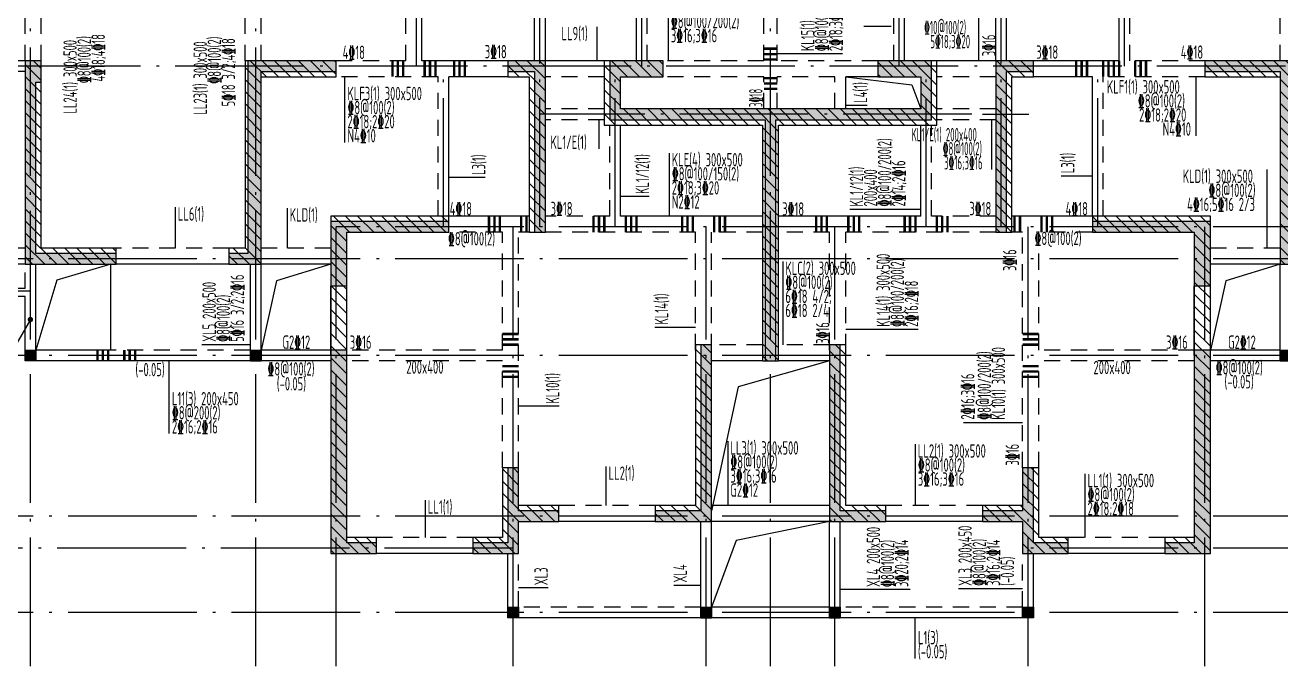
# Model space of a CAD drawing. Extents: x -144902 to 588294, y -160863 to 65494.
# Drawn here: x 112551 to 135966, y -70370 to -58465 of the extents above; entities that cross this region are included whole.
import ezdxf

# ---------------------------------------------------------------- set-up
doc = ezdxf.new("R2010")
doc.units = 0
doc.header["$LTSCALE"] = 100
doc.linetypes.add('3', pattern=[5, 3, -2])
doc.linetypes.add('ACAD_ISO04W100', pattern=[30.5, 24, -3, 0.5, -3])
for name, color, linetype in [('AXIS', 3, 'CONTINUOUS'), ('DOTE', 253, 'ACAD_ISO04W100'), ('GZ', 7, 'CONTINUOUS'), ('HATCH', 254, 'CONTINUOUS'), ('HIDE_BEAMDIMLOCAL', 7, 'CONTINUOUS'), ('HIDE_BEAMDIMMASS', 2, 'CONTINUOUS'), ('S_BEAMDIMLOCAL', 7, 'CONTINUOUS'), ('S_BEAMDIMMASS', 2, 'CONTINUOUS'), ('梁', 4, 'CONTINUOUS'), ('梁虚线', 134, '3'), ('次梁箍筋', 1, 'CONTINUOUS'), ('砼墙', 3, 'CONTINUOUS'), ('门', 174, 'CONTINUOUS'), ('零厚板', 7, 'CONTINUOUS')]:
    doc.layers.add(name, color=color, linetype=linetype)
doc.styles.get("Standard").update_dxf_attribs({"font": 'tssdeng.shx', "width": 0.7, "bigfont": 'tssdchn.shx'})
pattern_1 = [(45, (-91455.6, -42367.63), (-112.2532, 112.2532), [])]

# ---------------------------------------------------------------- blocks, each defined once
blk = doc.blocks.new('2012120614131601')
at = {"layer": 'HATCH'}
for points in [[(9150, 5600), (9150, 9200), (10800, 9200), (10800, 9000), (9400, 9000), (9400, 5400), (8800, 5400), (8800, 5600)], [(14500, 9000), (14000, 9000), (14000, 9200), (14700, 9200), (14700, 6000), (14500, 6000)], [(16900, 9200), (16900, 8900), (16100, 8900), (16100, 8300), (21700, 8300), (21700, 8900), (20900, 8900), (20900, 9200), (21900, 9200), (21900, 8100), (19000, 8100), (19000, 3600), (18800, 3600), (18800, 8100), (15900, 8100), (15900, 9200)], [(23300, 9000), (23300, 6000), (23100, 6000), (23100, 9200), (23800, 9200), (23800, 9000)], [(28400, 5400), (28400, 9000), (27000, 9000), (27000, 9200), (28650, 9200), (28650, 5600), (29000, 5600), (29000, 5400)], [(32800, 5400), (31100, 5400), (31100, 5600), (32600, 5600), (32600, 8800), (32500, 8800), (32500, 9200), (32800, 9200)], [(10700, 6200), (12900, 6200), (12900, 6000), (11000, 6000), (11000, 5000), (10700, 5000)], [(26800, 6000), (24900, 6000), (24900, 6200), (27100, 6200), (27100, 5000), (26800, 5000)], [(11000, 200), (11550, 200), (11550, 0), (10700, 0), (10700, 3800), (11000, 3800)], [(17800, 600), (16750, 600), (16750, 800), (17600, 800), (17600, 3900), (17800, 3900)], [(21050, 800), (21050, 600), (20000, 600), (20000, 3900), (20200, 3900), (20200, 800)], [(27100, 0), (26250, 0), (26250, 200), (26800, 200), (26800, 3800), (27100, 3800)], [(14950, 800), (14950, 600), (14200, 600), (14200, 0), (13350, 0), (13350, 200), (14000, 200), (14000, 800), (14000, 1600), (14200, 1600), (14200, 800)], [(24450, 0), (23600, 0), (23600, 600), (22850, 600), (22850, 800), (23600, 800), (23600, 1600), (23800, 1600), (23800, 800), (23800, 200), (24450, 200)]]:
    blk.add_hatch(color=256, dxfattribs=at).paths.add_polyline_path(points)
at = {"layer": '砼墙'}
for points in [[(9150, 5600), (9150, 9200), (10800, 9200), (10800, 9000), (9400, 9000), (9400, 5400), (8800, 5400), (8800, 5600)], [(14500, 9000), (14000, 9000), (14000, 9200), (14700, 9200), (14700, 6000), (14500, 6000)], [(16900, 9200), (16900, 8900), (16100, 8900), (16100, 8300), (21700, 8300), (21700, 8900), (20900, 8900), (20900, 9200), (21900, 9200), (21900, 8100), (19000, 8100), (19000, 3600), (18800, 3600), (18800, 8100), (15900, 8100), (15900, 9200)], [(23300, 9000), (23300, 6000), (23100, 6000), (23100, 9200), (23800, 9200), (23800, 9000)], [(28400, 5400), (28400, 9000), (27000, 9000), (27000, 9200), (28650, 9200), (28650, 5600), (29000, 5600), (29000, 5400)], [(32800, 5400), (31100, 5400), (31100, 5600), (32600, 5600), (32600, 8800), (32500, 8800), (32500, 9200), (32800, 9200)], [(10700, 6200), (12900, 6200), (12900, 6000), (11000, 6000), (11000, 5000), (10700, 5000)], [(26800, 6000), (24900, 6000), (24900, 6200), (27100, 6200), (27100, 5000), (26800, 5000)], [(11000, 200), (11550, 200), (11550, 0), (10700, 0), (10700, 3800), (11000, 3800)], [(17800, 600), (16750, 600), (16750, 800), (17600, 800), (17600, 3900), (17800, 3900)], [(21050, 800), (21050, 600), (20000, 600), (20000, 3900), (20200, 3900), (20200, 800)], [(27100, 0), (26250, 0), (26250, 200), (26800, 200), (26800, 3800), (27100, 3800)], [(14950, 800), (14950, 600), (14200, 600), (14200, 0), (13350, 0), (13350, 200), (14000, 200), (14000, 800), (14000, 1600), (14200, 1600), (14200, 800)], [(24450, 0), (23600, 0), (23600, 600), (22850, 600), (22850, 800), (23600, 800), (23600, 1600), (23800, 1600), (23800, 800), (23800, 200), (24450, 200)]]:
    blk.add_lwpolyline(points, close=True, dxfattribs=at)
blk = doc.blocks.new('2012120614220625')
at = {"layer": 'HATCH'}
h = blk.add_hatch(dxfattribs=at)
h.set_pattern_fill('ANSI31', color=256, scale=50, style=0)
h.set_pattern_definition(pattern_1)
h.paths.add_polyline_path([(8800, 5700), (9100, 5700), (9100, 9200), (10800, 9200), (10800, 8900), (9400, 8900), (9400, 5400), (8800, 5400)])
h = blk.add_hatch(dxfattribs=at)
h.set_pattern_fill('ANSI31', color=256, scale=50, style=0)
h.set_pattern_definition(pattern_1)
h.paths.add_polyline_path([(14400, 6000), (14400, 8900), (14000, 8900), (14000, 9200), (14700, 9200), (14700, 6000)])
h = blk.add_hatch(dxfattribs=at)
h.set_pattern_fill('ANSI31', color=256, scale=50, style=0)
h.set_pattern_definition(pattern_1)
h.paths.add_polyline_path([(15800, 8000), (15800, 9200), (16900, 9200), (16900, 8900), (16100, 8900), (16100, 8300), (21700, 8300), (21700, 8900), (20900, 8900), (20900, 9200), (22000, 9200), (22000, 8000), (19050, 8000), (19050, 3600), (18750, 3600), (18750, 8000)])
h = blk.add_hatch(dxfattribs=at)
h.set_pattern_fill('ANSI31', color=256, scale=50, style=0)
h.set_pattern_definition(pattern_1)
h.paths.add_polyline_path([(23800, 8900), (23400, 8900), (23400, 6000), (23100, 6000), (23100, 9200), (23800, 9200)])
h = blk.add_hatch(dxfattribs=at)
h.set_pattern_fill('ANSI31', color=256, scale=50, style=0)
h.set_pattern_definition(pattern_1)
h.paths.add_polyline_path([(29000, 5400), (28400, 5400), (28400, 8900), (27000, 8900), (27000, 9200), (28700, 9200), (28700, 5700), (29000, 5700)])
h = blk.add_hatch(dxfattribs=at)
h.set_pattern_fill('ANSI31', color=256, scale=50, style=0)
h.set_pattern_definition(pattern_1)
h.paths.add_polyline_path([(31100, 5700), (32500, 5700), (32500, 9200), (32800, 9200), (32800, 5400), (31100, 5400)])
h = blk.add_hatch(dxfattribs=at)
h.set_pattern_fill('ANSI31', color=256, scale=50, style=0)
h.set_pattern_definition(pattern_1)
h.paths.add_polyline_path([(11550, 0), (10700, 0), (10700, 6300), (12900, 6300), (12900, 6000), (11000, 6000), (11000, 300), (11550, 300)])
h = blk.add_hatch(dxfattribs=at)
h.set_pattern_fill('ANSI31', color=256, scale=50, style=0)
h.set_pattern_definition(pattern_1)
h.paths.add_polyline_path([(26250, 300), (26800, 300), (26800, 6000), (24900, 6000), (24900, 6300), (27100, 6300), (27100, 0), (26250, 0)])
h = blk.add_hatch(dxfattribs=at)
h.set_pattern_fill('ANSI31', color=256, scale=50, style=0)
h.set_pattern_definition(pattern_1)
h.paths.add_polyline_path([(17800, 3900), (17800, 600), (16750, 600), (16750, 900), (17500, 900), (17500, 3900)])
h = blk.add_hatch(dxfattribs=at)
h.set_pattern_fill('ANSI31', color=256, scale=50, style=0)
h.set_pattern_definition(pattern_1)
h.paths.add_polyline_path([(20300, 3900), (20300, 900), (21050, 900), (21050, 600), (20000, 600), (20000, 3900)])
h = blk.add_hatch(dxfattribs=at)
h.set_pattern_fill('ANSI31', color=256, scale=50, style=0)
h.set_pattern_definition(pattern_1)
h.paths.add_polyline_path([(14950, 900), (14950, 600), (14200, 600), (14200, 0), (13350, 0), (13350, 300), (13900, 300), (13900, 1600), (14200, 1600), (14200, 900)])
h = blk.add_hatch(dxfattribs=at)
h.set_pattern_fill('ANSI31', color=256, scale=50, style=0)
h.set_pattern_definition(pattern_1)
h.paths.add_polyline_path([(24450, 0), (23600, 0), (23600, 600), (22850, 600), (22850, 900), (23600, 900), (23600, 1600), (23900, 1600), (23900, 300), (24450, 300)])
at = {"layer": '砼墙', "elevation": 0}
for points in [[(8800, 5700), (9100, 5700), (9100, 9200), (10800, 9200), (10800, 8900), (9400, 8900), (9400, 5400), (8800, 5400)], [(14400, 6000), (14400, 8900), (14000, 8900), (14000, 9200), (14700, 9200), (14700, 6000)], [(15800, 8000), (15800, 9200), (16900, 9200), (16900, 8900), (16100, 8900), (16100, 8300), (21700, 8300), (21700, 8900), (20900, 8900), (20900, 9200), (22000, 9200), (22000, 8000), (19050, 8000), (19050, 3600), (18750, 3600), (18750, 8000)], [(23800, 8900), (23400, 8900), (23400, 6000), (23100, 6000), (23100, 9200), (23800, 9200)], [(29000, 5400), (28400, 5400), (28400, 8900), (27000, 8900), (27000, 9200), (28700, 9200), (28700, 5700), (29000, 5700)], [(31100, 5700), (32500, 5700), (32500, 9200), (32800, 9200), (32800, 5400), (31100, 5400)], [(11550, 0), (10700, 0), (10700, 6300), (12900, 6300), (12900, 6000), (11000, 6000), (11000, 300), (11550, 300)], [(26250, 300), (26800, 300), (26800, 6000), (24900, 6000), (24900, 6300), (27100, 6300), (27100, 0), (26250, 0)], [(17800, 3900), (17800, 600), (16750, 600), (16750, 900), (17500, 900), (17500, 3900)], [(20300, 3900), (20300, 900), (21050, 900), (21050, 600), (20000, 600), (20000, 3900)], [(14950, 900), (14950, 600), (14200, 600), (14200, 0), (13350, 0), (13350, 300), (13900, 300), (13900, 1600), (14200, 1600), (14200, 900)], [(24450, 0), (23600, 0), (23600, 600), (22850, 600), (22850, 900), (23600, 900), (23600, 1600), (23900, 1600), (23900, 300), (24450, 300)]]:
    blk.add_lwpolyline(points, close=True, dxfattribs=at)
blk = doc.blocks.new('2012122714531000')
at = {"layer": 'HATCH'}
blk.add_hatch(color=256, dxfattribs=at).paths.add_polyline_path([(0, 200), (200, 200), (200, 0), (0, 0)])
at = {"layer": 'GZ'}
blk.add_lwpolyline([(0, 200), (200, 200), (200, 0), (0, 0)], close=True, dxfattribs=at)
blk = doc.blocks.new('2012122711173158')
at = {"layer": 'AXIS'}
blk.add_line((28275.2, 13702.6, 0), (29140.4, 13702.6, 0), dxfattribs=at)
at = {"layer": 'DOTE'}
for p, q in [((10526.8, 3402.6, 0), (10526.8, 22802.6, 0)), ((14726.8, 3402.6, 0), (14726.8, 22802.6, 0)), ((17726.8, 14602.6, 0), (17726.8, 22802.6, 0)), ((20026.8, 11602.6, 0), (20026.8, 22802.6, 0)), ((21926.8, 14602.6, 0), (21926.8, 22802.6, 0)), ((26726.8, 14602.6, 0), (26726.8, 22802.6, 0)), ((28626.8, 11602.6, 0), (28626.8, 22802.6, 0)), ((30926.8, 14602.6, 0), (30926.8, 22802.6, 0)), ((24326.8, 3402.6, 0), (24326.8, 19102.6, 0)), ((33926.8, 14602.6, 0), (3426.8, 14602.6, 0)), ((18226.6, 11602.6), (18226.6, 14602.6)), ((21426.8, 11602.6, 0), (21426.8, 14602.6, 0)), ((27226.8, 11602.6, 0), (27226.8, 14602.6, 0)), ((30426.8, 11602.6), (30426.8, 14602.6)), ((28080.2, 13702.6, 0), (20026.8, 13702.6, 0)), ((44126.8, 11602.6, 0), (16226.8, 11602.6, 0)), ((16226.8, 3402.6, 0), (16226.8, 11602.6, 0)), ((19526.8, 3402.6, 0), (19526.8, 11602.6, 0)), ((23126.8, 3402.6, 0), (23126.8, 11602.6, 0)), ((25526.8, 3402.6, 0), (25526.8, 11602.6, 0)), ((29126.8, 3402.6, 0), (29126.8, 11602.6, 0)), ((32426.8, 3402.6, 0), (32426.8, 11602.6, 0)), ((44126.8, 11002.6, 0), (3026.8, 11002.6, 0)), ((10526.8, 10402.6, 0), (3026.8, 10402.6, 0)), ((44126.8, 9202.6, 0), (3026.8, 9202.6, 0)), ((44126.8, 6202.6, 0), (3026.8, 6202.6, 0)), ((19526.8, 5602.6, 0), (3026.8, 5602.6, 0)), ((44126.8, 5602.6, 0), (29126.8, 5602.6, 0)), ((44126.8, 4402.6, 0), (3026.8, 4402.6, 0))]:
    blk.add_line(p, q, dxfattribs=at)
at = {"layer": '梁'}
for p, q in [((17826.8, 14702.6), (17826.8, 18702.6)), ((19926.8, 14702.6), (19926.8, 18702.6)), ((21826.8, 14702.6), (21826.8, 16602.6)), ((26826.8, 14702.6), (26826.8, 16602.6)), ((20126.8, 14702.6), (20126.8, 16222.6)), ((28526.8, 14702.6), (28526.8, 16202.6)), ((28726.8, 14702.6), (28726.8, 16202.6)), ((30826.8, 14702.6), (30826.8, 16202.6)), ((19426.6, 14702.6), (17826.8, 14702.6)), ((21226.8, 14702.6), (20126.8, 14702.6)), ((28526.8, 14702.6), (27426.8, 14702.6)), ((30426.8, 14702.6), (29226.9, 14702.6)), ((30826.8, 14702.6), (30426.8, 14702.6)), ((10426.8, 14502.6), (8726.8, 14502.6)), ((18326.6, 11802.6), (18326.6, 14402.6)), ((19426.6, 14402.6), (18326.6, 14402.6)), ((26326.8, 14402.6), (25726.8, 14402.6)), ((25726.8, 13802.6, 0), (25726.8, 14402.6, 0)), ((30326.8, 14402.6), (29226.9, 14402.6)), ((30326.8, 11802.6), (30326.8, 14402.6)), ((21526.8, 11802.6), (21526.8, 13502.6)), ((27126.8, 11802.6), (27126.8, 13502.6)), ((19526.8, 11802.6), (18326.6, 11802.6)), ((19826.8, 11802.6), (19526.8, 11802.6)), ((23126.8, 11802.6), (21526.8, 11802.6)), ((24176.8, 11802.6), (23126.8, 11802.6)), ((25526.8, 11802.6), (24476.8, 11802.6)), ((27126.8, 11802.6), (25526.8, 11802.6)), ((29126.8, 11802.6), (28826.8, 11802.6)), ((30326.8, 11802.6), (29126.8, 11802.6)), ((10426.8, 11202.6), (9076.8, 11202.6)), ((14226.8, 10902.6), (12126.8, 10902.6)), ((14626.8, 9102.6), (14626.8, 10902.6)), ((14826.8, 9102.6), (14826.8, 10902.6)), ((16126.8, 10902.6), (14826.8, 10902.6)), ((33826.8, 10902.6), (32526.8, 10902.6)), ((33826.8, 9102.6), (33826.8, 10902.6)), ((14626.8, 9102.6), (14826.8, 9102.6)), ((24176.8, 9102.6), (23226.8, 9102.6)), ((25426.8, 9102.6), (24476.8, 9102.6)), ((33826.8, 9102.6), (34026.8, 9102.6)), ((25426.8, 6402.6), (23226.8, 6402.6)), ((22176.8, 6102.6), (20376.8, 6102.6)), ((23026.8, 4302.6), (23026.8, 6102.6)), ((23226.8, 4302.6), (23226.8, 6102.6)), ((25426.8, 6102.6), (23226.8, 6102.6)), ((25426.8, 4302.6), (25426.8, 6102.6)), ((25626.8, 4302.6), (25626.8, 6102.6)), ((28276.8, 6102.6), (26476.8, 6102.6)), ((18776.8, 5503), (16976.8, 5502.6)), ((31676.8, 5502.6), (29876.8, 5503)), ((23026.8, 4302.6), (23226.8, 4302.6)), ((25426.8, 4302.6), (25626.8, 4302.6))]:
    blk.add_line(p, q, dxfattribs=at)
at = {"layer": '梁', "color": 210}
for p, q in [((10626.8, 9302.6), (10626.8, 10902.6)), ((12026.8, 9302.6), (12026.8, 10902.6)), ((10426.8, 9102.6), (10426.8, 10302.6)), ((12126.8, 9302.6), (10626.8, 9302.6)), ((16126.8, 9302.6), (14826.8, 9302.6)), ((33826.8, 9302.6), (32526.8, 9302.6)), ((14626.8, 9102.6), (10426.8, 9102.6)), ((16126.8, 9102.6), (14826.8, 9102.6)), ((33826.8, 9102.6), (32526.8, 9102.6)), ((19426.8, 4302.6), (19426.8, 5503)), ((29226.8, 4302.6), (29226.8, 5503)), ((25426.8, 4502.6), (23226.8, 4502.6)), ((23026.8, 4302.6), (19426.8, 4302.6)), ((25426.8, 4302.6), (23226.8, 4302.6)), ((29226.8, 4302.6), (25626.8, 4302.6))]:
    blk.add_line(p, q, dxfattribs=at)
at = {"layer": '梁', "color": 6}
blk.add_line((10426.8, 10302.6), (8726.8, 10302.6), dxfattribs=at)
at = {"layer": '梁虚线'}
for p, q in [((22026.8, 14702.6), (22026.8, 16602.6)), ((24201.8, 14702.6), (24201.8, 16602.6)), ((24451.8, 14702.6), (24451.8, 16602.6)), ((26626.8, 14702.6), (26626.8, 16602.6)), ((14526.8, 14702.6), (14526.8, 16002.6)), ((14826.8, 14702.6), (14826.8, 16122.6)), ((17526.8, 14702.6), (17526.8, 16002.6)), ((31026.8, 14702.6), (31026.8, 16002.6)), ((33826.8, 14702.6), (33826.8, 16102.6)), ((10426.8, 14702.6), (10426.8, 15802.6)), ((10726.8, 14702.6), (10726.8, 15802.6)), ((10426.8, 14702.6), (8726.8, 14702.6)), ((17526.8, 14702.6), (16226.8, 14702.6)), ((24201.8, 14702.6), (22326.8, 14702.6)), ((26326.8, 14702.6), (24451.8, 14702.6)), ((32426.8, 14702.6), (31026.8, 14702.6)), ((18126.6, 14402.6), (16226.8, 14402.6)), ((18126.6, 11802.6), (18126.6, 14402.6)), ((21226.8, 14402.6), (20126.8, 14402.6)), ((24201.8, 14402.6), (22326.8, 14402.6)), ((24201.8, 13802.6), (24201.8, 14402.6)), ((24451.8, 13802.6), (24451.8, 14402.6)), ((25526.8, 14402.6), (24451.8, 14402.6)), ((25526.8, 13802.6, 0), (25526.8, 14402.6, 0)), ((28526.8, 14402.6), (27426.8, 14402.6)), ((30526.8, 11802.6), (30526.8, 14402.6)), ((32426.8, 14402.6), (30526.8, 14402.6)), ((21226.8, 13802.6), (20126.8, 13802.6)), ((21226.8, 13602.6), (20126.8, 13602.6)), ((28526.8, 13802.6), (27426.8, 13802.6)), ((28526.8, 13602.6), (27426.8, 13602.6)), ((21326.8, 11802.6), (21326.8, 13502.6)), ((27326.8, 11802.6), (27326.8, 13502.6)), ((21326.8, 11802.6), (20126.8, 11802.6)), ((28526.8, 11802.6), (27326.8, 11802.6)), ((19326.8, 11502.6), (18326.6, 11502.6)), ((19326.8, 9302.6), (19326.8, 11502.6)), ((19826.8, 11502.6), (19626.8, 11502.6)), ((19626.8, 7102.6), (19626.8, 11502.6)), ((22926.8, 11502.6), (20126.8, 11502.6)), ((22926.8, 9302.6), (22926.8, 11502.6)), ((24176.8, 11502.6), (23226.8, 11502.6)), ((23226.8, 9302.6), (23226.8, 11502.6)), ((25426.8, 11502.6), (24476.8, 11502.6)), ((25426.8, 9302.6), (25426.8, 11502.6)), ((28526.8, 11502.6), (25726.8, 11502.6)), ((25726.8, 9302.6), (25726.8, 11502.6)), ((29026.8, 11502.6), (28826.8, 11502.6)), ((29026.8, 7102.6), (29026.8, 11502.6)), ((30326.8, 11502.6), (29326.8, 11502.6)), ((29326.8, 9302.6), (29326.8, 11502.6)), ((14226.8, 11202.6), (12126.8, 11202.6)), ((16126.8, 11202.6), (14826.8, 11202.6)), ((33826.8, 11202.6), (32526.8, 11202.6)), ((10426.8, 10902.6), (9076.8, 10902.6)), ((24176.8, 9402.6), (23226.8, 9402.6)), ((25426.8, 9402.6), (24476.8, 9402.6)), ((19326.8, 9302.6), (16426.8, 9302.6)), ((32226.8, 9302.6), (29326.8, 9302.6)), ((19326.8, 9102.6), (16426.8, 9102.6)), ((19326.8, 7102.6), (19326.8, 9102.6)), ((32226.8, 9102.6), (29326.8, 9102.6)), ((29326.8, 7102.6), (29326.8, 9102.6)), ((22176.8, 6402.6), (20376.8, 6402.6)), ((28276.8, 6402.6), (26476.8, 6402.6)), ((18776.8, 5803), (16976.8, 5802.6)), ((31676.8, 5802.6), (29876.8, 5803))]:
    blk.add_line(p, q, dxfattribs=at)
at = {"layer": '梁虚线', "color": 6}
for p, q in [((10426.8, 10452.6), (10426.8, 10902.6)), ((10426.8, 10452.6), (8726.8, 10452.6)), ((14626.8, 9302.6), (12126.8, 9302.6))]:
    blk.add_line(p, q, dxfattribs=at)
at = {"layer": '梁虚线', "color": 210}
for p, q in [((19626.8, 4502.6), (19626.8, 5503)), ((29026.8, 4502.6), (29026.8, 5503)), ((23026.8, 4502.6), (19626.8, 4502.6)), ((29026.8, 4502.6), (25626.8, 4502.6))]:
    blk.add_line(p, q, dxfattribs=at)
at = {"layer": '门'}
for p, q in [((16126.8, 9202.6), (16126.8, 10502.6)), ((16426.8, 9202.6), (16426.8, 10502.6)), ((32226.8, 9202.6), (32226.8, 10502.6)), ((32526.8, 9202.6), (32526.8, 10502.6))]:
    blk.add_line(p, q, dxfattribs=at)
at = {"layer": '零厚板'}
for points in [[(25726.8, 14402.6), (26962.6, 14253.1), (27126.8, 13802.6)], [(12026.8, 10902.6), (11016.5, 10606.7), (10626.8, 9302.6)], [(16126.8, 10902.6), (15116.9, 10592.9), (14826.8, 9302.6)], [(33826.8, 10902.6), (32816.9, 10592.9), (32526.8, 9302.6)], [(25426.8, 9102.6), (23721.2, 8613.1), (23226.8, 6302.6)], [(25426.8, 6102.6), (23683.8, 5747.7), (23226.8, 4502.6)]]:
    blk.add_lwpolyline(points, dxfattribs=at)
at = {"layer": 'HATCH', "xscale": -1}
blk.add_blockref('2012120614220625', (43226.8, 5502.6, 0), dxfattribs=at)
at = {"layer": 'HATCH'}
for p in [(10426.8, 9102.6), (14626.8, 9102.6), (33826.8, 9102.6), (19426.8, 4302.6), (23026.8, 4302.6), (25426.8, 4302.6), (29026.8, 4302.6)]:
    blk.add_blockref('2012122714531000', p, dxfattribs=at)
at = {"layer": '砼墙', "xscale": -1}
blk.add_blockref('2012120614131601', (43226.8, 5502.6), dxfattribs=at)

msp = doc.modelspace()

# ---------------------------------------------------------------- linework, layer by layer
at = {"layer": 'HIDE_BEAMDIMMASS'}
for p, q in [((128188.389, -58486.607), (128701.151, -58486.607)), ((127792.446, -59000.018), (126576.151, -59000.018)), ((128251.821, -59967.141), (127851.151, -59967.141)), ((121131.58, -61311.866), (120451.002, -61311.866)), ((131866.451, -61280.178), (132451.151, -61280.178)), ((124184.798, -61666.135), (123651.151, -61666.135)), ((127927.288, -61900.472), (129251.151, -61900.472)), ((112651.151, -63957.551), (112096.068, -64916.501)), ((124291.577, -64103.727), (125051.151, -64103.727)), ((129201.351, -64145.834), (127851.151, -64145.834)), ((115848.349, -64426.272), (116751.151, -64426.272)), ((122511.346, -65578.621), (121751.151, -65578.621)), ((130048.889, -65879.866), (131151.151, -65879.866)), ((122306.48, -68970.591), (121751.151, -68970.591)), ((124649.828, -68919.886), (125151.151, -68919.886)), ((129056.746, -69002.381), (127751.151, -69002.381)), ((129952.698, -68982.253), (131151.151, -68982.253))]:
    msp.add_line(p, q, dxfattribs=at)
at = {"layer": 'HIDE_BEAMDIMMASS', "const_width": 50}
msp.add_lwpolyline([(112674.427, -63960.53, -1), (112624.427, -63960.53, -1)], format="xyb", close=True, dxfattribs=at)
at = {"layer": 'S_BEAMDIMMASS'}
for p, q in [((124542.159, -58010.947), (124542.165, -59130.318)), ((130325.878, -58122.627), (130325.878, -59130.32)), ((123213.878, -58496.416), (123213.878, -59130.32)), ((118511.476, -60654.149), (118511.465, -59430.313)), ((134387.734, -60529.558), (134387.734, -59430.309)), ((123257.176, -60776.692), (123257.176, -60230.32)), ((130576.37, -61159.497), (130576.37, -60230.32)), ((124559.513, -60852.745), (124559.513, -62030.32)), ((135704.232, -61160.487), (135704.222, -62630.317)), ((115348.929, -61865.069), (115348.929, -62630.32)), ((117434.885, -61881.906), (117434.891, -62630.312)), ((126677.593, -62878.708), (126677.593, -64430.32)), ((115238.394, -66088.181), (115238.394, -64730.309)), ((125651.521, -66231.478), (125651.521, -67430.32)), ((129147.246, -66288.914), (129147.239, -67430.317)), ((123380.589, -66702.432), (123380.585, -67430.315)), ((132311.42, -66840.676), (132311.708, -68030.235)), ((120010.996, -67334.613), (120010.828, -68030.097)), ((129149.491, -70285.307), (129149.491, -69530.309))]:
    msp.add_line(p, q, dxfattribs=at)
at = {"layer": '次梁箍筋', "const_width": 44.9}
for points in [[(126576.151, -58905.32), (126326.151, -58905.32)], [(126576.151, -59005.32), (126326.151, -59005.32)], [(119401.151, -59130.309), (119401.151, -59430.309)], [(119501.151, -59130.309), (119501.151, -59430.309)], [(119601.151, -59130.309), (119601.151, -59430.309)], [(120001.151, -59130.309), (120001.151, -59430.309)], [(120101.151, -59130.309), (120101.151, -59430.309)], [(120201.151, -59130.309), (120201.151, -59430.309)], [(120551.003, -59130.311), (120551, -59430.311)], [(120651.003, -59130.313), (120651, -59430.313)], [(120751.003, -59130.314), (120751, -59430.314)], [(126576.151, -59105.32), (126326.151, -59105.32)], [(132151.151, -59130.309), (132151.151, -59430.309)], [(132251.151, -59130.309), (132251.151, -59430.309)], [(132351.151, -59130.309), (132351.151, -59430.309)], [(132651.151, -59130.309), (132651.151, -59430.309)], [(132751.151, -59130.309), (132751.151, -59430.309)], [(132751.151, -59130.309), (132751.151, -59430.309)], [(132851.151, -59130.309), (132851.151, -59430.309)], [(132851.151, -59130.309), (132851.151, -59430.309)], [(132951.151, -59130.309), (132951.151, -59430.309)], [(133251.151, -59130.309), (133251.151, -59430.309)], [(133351.151, -59130.309), (133351.151, -59430.309)], [(133451.151, -59130.309), (133451.151, -59430.309)], [(126576.151, -59455.32), (126326.151, -59455.32)], [(126576.151, -59555.32), (126326.151, -59555.32)], [(126576.151, -59655.32), (126326.151, -59655.32)], [(121201.151, -62030.32), (121201.151, -62330.32)], [(121301.151, -62030.32), (121301.151, -62330.32)], [(121401.151, -62030.32), (121401.151, -62330.32)], [(121801.151, -62030.32), (121801.151, -62330.32)], [(121901.151, -62030.32), (121901.151, -62330.32)], [(123151.151, -62030.32), (123151.151, -62330.32)], [(123251.151, -62030.32), (123251.151, -62330.32)], [(123351.151, -62030.32), (123351.151, -62330.32)], [(123751.151, -62030.32), (123751.151, -62330.32)], [(123851.151, -62030.32), (123851.151, -62330.32)], [(123951.151, -62030.32), (123951.151, -62330.32)], [(124801.151, -62030.32), (124801.151, -62330.32)], [(124901.151, -62030.32), (124901.151, -62330.32)], [(125001.151, -62030.32), (125001.151, -62330.32)], [(125401.151, -62030.32), (125401.151, -62330.32)], [(125501.151, -62030.32), (125501.151, -62330.32)], [(125601.151, -62030.32), (125601.151, -62330.32)], [(127301.151, -62030.32), (127301.151, -62330.32)], [(127401.151, -62030.32), (127401.151, -62330.32)], [(127501.151, -62030.32), (127501.151, -62330.32)], [(127901.151, -62030.32), (127901.151, -62330.32)], [(128001.151, -62030.32), (128001.151, -62330.32)], [(128101.151, -62030.32), (128101.151, -62330.32)], [(128951.151, -62030.32), (128951.151, -62330.32)], [(129051.151, -62030.32), (129051.151, -62330.32)], [(129151.151, -62030.32), (129151.151, -62330.32)], [(129551.151, -62030.32), (129551.151, -62330.32)], [(129651.151, -62030.32), (129651.151, -62330.32)], [(129751.151, -62030.32), (129751.151, -62330.32)], [(131001.151, -62030.32), (131001.151, -62330.32)], [(131101.151, -62030.32), (131101.151, -62330.32)], [(131501.151, -62030.32), (131501.151, -62330.32)], [(131601.151, -62030.32), (131601.151, -62330.32)], [(131701.151, -62030.32), (131701.151, -62330.32)], [(121751.151, -64230.32), (121451.151, -64230.32)], [(121751.151, -64330.32), (121451.151, -64330.32)], [(131451.151, -64230.32), (131151.151, -64230.32)], [(131451.151, -64330.32), (131151.151, -64330.32)], [(113901.151, -64530.309), (113901.151, -64730.309)], [(114001.151, -64530.309), (114001.151, -64730.309)], [(114101.151, -64530.309), (114101.151, -64730.309)], [(114401.151, -64530.309), (114401.151, -64730.309)], [(114501.151, -64530.309), (114501.151, -64730.309)], [(114601.151, -64530.309), (114601.151, -64730.309)], [(121751.151, -64430.32), (121451.151, -64430.32)], [(131451.151, -64430.32), (131151.151, -64430.32)], [(121751.151, -64830.32), (121451.151, -64830.32)], [(131451.151, -64830.32), (131151.151, -64830.32)], [(121751.151, -64930.32), (121451.151, -64930.32)], [(121751.151, -65030.32), (121451.151, -65030.32)], [(131451.151, -64930.32), (131151.151, -64930.32)], [(131451.151, -65030.32), (131151.151, -65030.32)]]:
    msp.add_lwpolyline(points, dxfattribs=at)

# ---------------------------------------------------------------- block references
at = {"layer": 'HATCH'}
msp.add_blockref('2012122711173158', (102124.361, -73832.889), dxfattribs=at)

# ---------------------------------------------------------------- texts
at = {"layer": 'HIDE_BEAMDIMLOCAL'}
for s, width, p in [('3%%13216 ', 0.6, (130645.353, -59045.783)), ('3%%13218 ', 0.5, (126299.769, -59993.872)), ('3%%13216 ', 0.6, (131034.668, -63054.551)), ('3%%13216', 0.6, (127548.2, -64413.565)), ('3%%13216 ', 0.6, (131083.592, -66685.379))]:
    msp.add_text(s, height=250, rotation=90, dxfattribs=dict(at, width=width)).set_placement(p)
at = {"layer": 'HIDE_BEAMDIMMASS', "width": 0.6}
for s, p in [('KL15(1) 250x500', (127267.446, -58950.018)), ('%%1328@100/200(2)', (127529.946, -58950.018)), ('2%%13218;3%%13220 ', (127792.446, -58950.018)), ('LL24(1) 300x500', (113514.902, -60116.31)), ('%%1328@100(2)', (113777.402, -59547.316)), ('4%%13218;4%%13218', (114039.902, -59517.249)), ('%%1328@100(2)', (116203.896, -59557.346)), ('5%%13218 3/2;4%%13218', (116466.396, -59983.381)), ('LL23(1) 300x500', (115941.396, -60136.367)), ('L4(1) ', (128251.821, -59917.14)), ('%%1328@100/200(2)', (128702.288, -61850.471)), ('L3(1) ', (132116.451, -61230.178)), ('L3(1) ', (121131.58, -61261.865)), ('KL1/12(1) ', (124184.798, -61616.134)), ('2%%13214;2%%13216', (128964.788, -61850.471)), ('KL1/12(1) ', (128177.288, -61850.471)), ('200x400', (128439.788, -61850.471)), ('KL14(1) 300x500', (128676.351, -64095.834)), ('%%1328@100/200(2)', (128938.851, -64095.834)), ('5%%13216 3/2;2%%13216', (116633.023, -64376.272)), ('XL5 200x500', (116108.023, -64376.272)), ('2%%13216;2%%13218', (129201.351, -64095.834)), ('%%1328@100(2)', (116370.523, -64376.272)), ('KL14(1) ', (124541.577, -64053.727)), ('%%1328@100/200(2)', (130561.389, -65829.866)), ('KL10(1) 300x500', (130823.889, -65829.866)), ('KL10(1) ', (122511.346, -65528.62)), ('2%%13216;3%%13216', (130250.812, -65829.866)), ('XL4 200x500', (128493.469, -68952.38)), ('XL3 200x450', (130202.698, -68932.252)), ('%%1328@100(2)', (128755.969, -68952.38)), ('3%%13220;2%%13214', (129018.469, -68952.38)), ('%%1328@100(2)', (130465.198, -68932.252)), ('3%%13216;2%%13214', (130727.698, -68932.252)), ('XL3 ', (122296.865, -68920.59)), ('XL4 ', (124890.213, -68869.886)), ('(-0.05)', (130990.198, -68932.252))]:
    msp.add_text(s, height=250, rotation=90, dxfattribs=at).set_placement(p)
at = {"layer": 'S_BEAMDIMLOCAL', "width": 0.6}
for s, p in [('4%%13218', (118471.237, -59098.185)), ('3%%13218', (121122.338, -59085.062)), ('3%%13218', (131404.244, -59094.974)), ('4%%13218', (134100.612, -59094.974)), ('4%%13218 ', (120467.165, -62017.345)), ('3%%13218', (122349.425, -62014.469)), ('3%%13218', (126667.182, -62021.02)), ('3%%13218', (130157.206, -62014.469)), ('4%%13218 ', (131951.814, -62017.345)), ('%%1328@100(2)', (131371.725, -62570.384)), ('%%1328@100(2)', (120435.694, -62577.897)), ('200x400', (119657.683, -64972.785)), ('200x400', (132472.24, -64981.116))]:
    msp.add_text(s, height=250, dxfattribs=at).set_placement(p)
for s, rotation, p in [('G2%%13212', 0.0000133, (117350.026, -64508.281)), ('3%%13216 ', 0.0000133, (118605.392, -64508.281)), ('3%%13216 ', 359.9999867, (133826.329, -64508.281)), ('G2%%13212', 359.9999867, (134981.122, -64508.281)), ('(-0.05)', 0.0000133, (114607.28, -65019.406)), ('%%1328@100(2)', 0.0000133, (117069.751, -65006.961)), ('%%1328@100(2)', 359.9999867, (134750.712, -64985.248)), ('(-0.05)', 0.0000133, (117242.976, -65284.58)), ('(-0.05)', 359.9999867, (134913.539, -65247.459))]:
    msp.add_text(s, height=250, rotation=rotation, dxfattribs=at).set_placement(p)
at = {"layer": 'S_BEAMDIMMASS', "width": 0.6}
for s, rotation, p in [('%%1328@100/200(2)', 0.0003015, (124592.163, -58523.446)), ('3%%13216;3%%13216 ', 0.0002917, (124592.164, -58785.946)), ('KLF3(1) 300x500', 0.0004843, (118561.469, -59866.649)), ('%%1328@100(2)', 0.0004881, (118561.471, -60129.149)), ('2%%13218;2%%13220', 0.0004832, (118561.473, -60391.649)), ('N4%%13210', 0.0004517, (118561.476, -60654.149)), ('KLD(1) 300x500', 359.9995964, (134136.331, -61410.476)), ('%%1328@100(2)', 359.9995945, (134615.766, -61672.979)), ('4%%13216;5%%13216 2/3', 359.9995925, (134217.097, -61935.476)), ('KLD(1) ', 0.0004036, (117484.888, -62131.906)), ('LL2(1) 300x500', 359.9996389, (129197.245, -66538.915)), ('LL2(1) ', 359.9996389, (123430.589, -66952.432)), ('%%1328@100(2)', 359.9996411, (129197.244, -66801.415)), ('3%%13216;3%%13216', 359.9996411, (129197.242, -67063.915)), ('LL1(1) 300x500', 0.0138659, (132361.481, -67090.664)), ('%%1328@100(2)', 0.0138676, (132361.545, -67353.164)), ('LL1(1) ', 359.9861596, (120060.937, -67584.625)), ('2%%13218;2%%13218', 0.0138533, (132361.608, -67615.664)), ('L1(3) ', 0.0000197, (129199.491, -70022.807)), ('(-0.05)', 0.0000287, (129199.491, -70285.307))]:
    msp.add_text(s, height=250, rotation=rotation, dxfattribs=at).set_placement(p)
at = {"layer": 'S_BEAMDIMMASS'}
for s, width, p in [('LL9(1) ', 0.6, (122552.339, -58746.416)), ('%%13210@100(2)', 0.5, (129314.339, -58635.127)), ('5%%13218;3%%13220 ', 0.5, (129429.723, -58897.627)), ('KLF1(1) 300x500', 0.6, (132721.759, -59742.058)), ('%%1328@100(2)', 0.6, (133299.273, -60004.558)), ('2%%13218;2%%13220', 0.6, (133322.35, -60267.058)), ('KL1/E(1) 200x400', 0.5, (129078.763, -60634.497)), ('N4%%13210', 0.6, (133760.811, -60529.558)), ('KL1/E(1) ', 0.6, (122347.561, -60776.692)), ('%%1328@100(2)', 0.5, (129660.986, -60896.997)), ('KLE(4) 300x500', 0.6, (124609.514, -61102.745)), ('%%1328@100/150(2)', 0.6, (124609.514, -61365.245)), ('3%%13216;3%%13216', 0.5, (129685.024, -61159.497)), ('2%%13218;3%%13220', 0.6, (124609.514, -61627.745)), ('N2%%13212', 0.6, (124609.514, -61890.245)), ('LL6(1) ', 0.6, (115398.93, -62115.069)), ('KLC(2) 300x500', 0.6, (126727.594, -63128.708)), ('%%1328@100(2)', 0.6, (126727.594, -63391.208)), ('6%%13218 4/2;', 0.6, (126727.594, -63653.708)), ('6%%13218 2/4', 0.6, (126727.594, -63916.208)), ('L11(3) 200x450', 0.6, (115288.394, -65563.181)), ('%%1328@200(2)', 0.6, (115288.394, -65825.681)), ('2%%13216;2%%13216', 0.6, (115288.394, -66088.181)), ('LL3(1) 300x500', 0.6, (125701.522, -66481.478)), ('%%1328@100(2)', 0.6, (125701.522, -66743.978)), ('3%%13216;3%%13216', 0.6, (125701.522, -67006.478)), ('G2%%13212', 0.6, (125701.522, -67268.978))]:
    msp.add_text(s, height=250, dxfattribs=dict(at, width=width)).set_placement(p)

doc.saveas('drawing.dxf')
